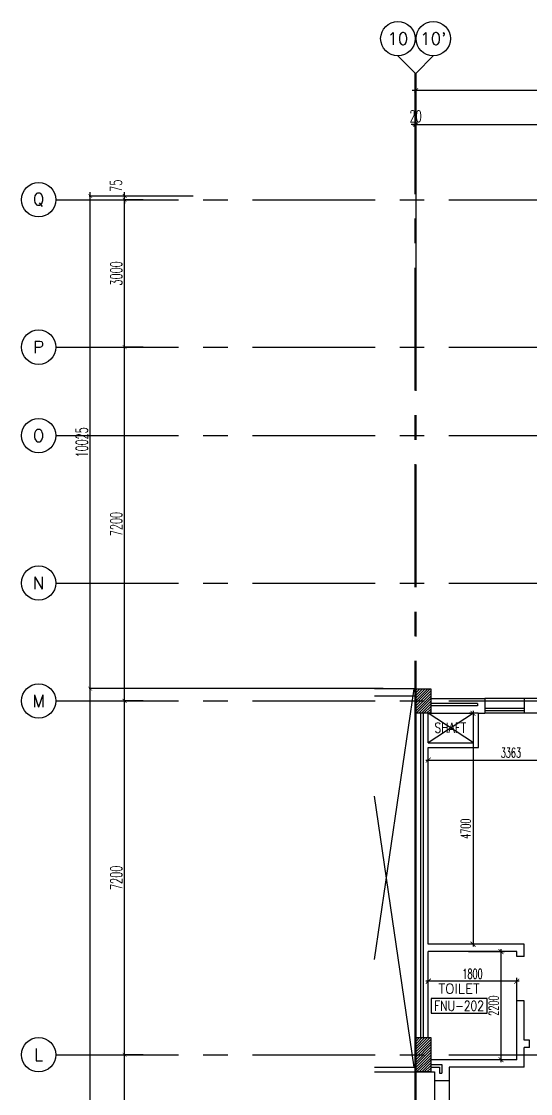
# Model space of a CAD drawing. Extents: x 88852.7 to 88945.7, y 39921.6 to 40001.1.
# Drawn here: x 88852.74 to 88863.1, y 39979.31 to 40001.13 of the extents above; entities that cross this region are included whole.
import ezdxf
from ezdxf.enums import TextEntityAlignment as Align

# ---------------------------------------------------------------- set-up
doc = ezdxf.new("R2010")
doc.units = 0
doc.header["$MEASUREMENT"] = 0
doc.header["$PDMODE"] = 34
doc.linetypes.add('CENTERX2', pattern=[4, 2.5, -0.5, 0.5, -0.5])
doc.layers.get('0').update_dxf_attribs({"color": 4, "linetype": 'CONTINUOUS'})
doc.layers.get('DEFPOINTS').update_dxf_attribs({"linetype": 'CONTINUOUS'})
for name, color, linetype in [('AX', 6, 'CONTINUOUS'), ('AX-CR', 2, 'CONTINUOUS'), ('AX-DIM', 4, 'CONTINUOUS'), ('AX-TXT', 2, 'CONTINUOUS'), ('AXES', 11, 'CENTERX2'), ('COL', 2, 'CONTINUOUS'), ('DIM', 4, 'CONTINUOUS'), ('EJ', 11, 'CONTINUOUS'), ('HAT', 11, 'CONTINUOUS'), ('INSUL', 4, 'CONTINUOUS'), ('RM-BOX', 11, 'CONTINUOUS'), ('RM-NAME', 11, 'CONTINUOUS'), ('RM-NO', 11, 'CONTINUOUS'), ('ROOF', 7, 'CONTINUOUS'), ('SHAFT', 4, 'CONTINUOUS'), ('WALL', 2, 'CONTINUOUS'), ('WIN', 3, 'CONTINUOUS')]:
    doc.layers.add(name, color=color, linetype=linetype)
doc.styles.add('ROMANS', font='ROMANS.shx', dxfattribs={"width": 0.6})
doc.dimstyles.new('DIM-OUT', dxfattribs={"dimscale": 0, "dimtxt": 0.24, "dimasz": 0.08, "dimexe": 0.02, "dimexo": 0.02, "dimgap": 0.05, "dimtad": 1, "dimdec": 0, "dimlfac": 1000, "dimzin": 0, "dimtxsty": 'ROMANS', "dimblk1": 'ARCHTICK', "dimblk2": 'ARCHTICK', "dimsah": 1, "dimcen": 0.01, "dimdle": 0.08, "dimclrd": 4, "dimclre": 4, "dimclrt": 2, "dimazin": 3, "dimtp": 2, "dimtm": 2, "dimtfac": 0.114286, "dimtdec": 0, "dimtix": 1, "dimtmove": 0, "dimatfit": 3, "dimtolj": 1, "dimtzin": 0})
doc.dimstyles.new('STANDARD_IN', dxfattribs={"dimtxt": 0.2, "dimasz": 0.1, "dimexe": 0.07, "dimexo": 0.07, "dimgap": 0.05, "dimtad": 1, "dimdec": 0, "dimlfac": 1000, "dimzin": 0, "dimtxsty": 'ROMANS', "dimblk": 'ARCHTICK', "dimcen": 0.05, "dimdle": 0.05, "dimclrd": 4, "dimclre": 4, "dimclrt": 2, "dimazin": 3, "dimtfac": 1, "dimtdec": 0, "dimtmove": 0, "dimatfit": 3, "dimtolj": 1, "dimtzin": 0})

# ---------------------------------------------------------------- blocks, each defined once
blk = doc.blocks.new('_ARCHTICK')
at = {"color": 0, "linetype": 'BYBLOCK', "const_width": 0.15}
blk.add_lwpolyline([(-0.5, -0.5), (0.5, 0.5)], dxfattribs=at)
blk = doc.blocks.new('*D379')
at = {"layer": 'AX-DIM', "color": 4}
for p, q in [((88860.69, 39999.728), (88935.54, 39999.728)), ((88860.77, 39995.09), (88860.77, 39999.748)), ((88935.46, 39987.57), (88935.46, 39999.748))]:
    blk.add_line(p, q, dxfattribs=at)
at = {"layer": 'DEFPOINTS', "color": 0}
for p in [(88935.46, 39999.728), (88860.77, 39995.07), (88935.46, 39987.55)]:
    blk.add_point(p, dxfattribs=at)
at = {"layer": 'AX-DIM', "color": 4, "xscale": 0.08, "yscale": 0.08, "zscale": 0.08, "rotation": 180}
blk.add_blockref('_ARCHTICK', (88860.77, 39999.728), dxfattribs=at)
at = {"layer": 'AX-DIM', "color": 4, "xscale": 0.08, "yscale": 0.08, "zscale": 0.08}
blk.add_blockref('_ARCHTICK', (88935.46, 39999.728), dxfattribs=at)
at = {"layer": 'AX-DIM', "color": 2, "insert": (88898.115, 39999.898), "char_height": 0.24, "attachment_point": 5, "style": 'ROMANS'}
blk.add_mtext('\\A1;74690', dxfattribs=at)
blk = doc.blocks.new('*D96')
at = {"layer": 'AX-DIM', "color": 4}
for p, q in [((88860.75, 39999.028), (88860.67, 39999.028)), ((88860.75, 39998.648), (88860.75, 39999.048)), ((88860.75, 39999.028), (88860.77, 39999.028)), ((88860.77, 39998.648), (88860.77, 39999.048)), ((88860.77, 39999.028), (88860.85, 39999.028))]:
    blk.add_line(p, q, dxfattribs=at)
at = {"layer": 'DEFPOINTS', "color": 0}
for p in [(88860.77, 39999.028), (88860.75, 39998.628), (88860.77, 39998.628)]:
    blk.add_point(p, dxfattribs=at)
at = {"layer": 'AX-DIM', "color": 4, "xscale": 0.08, "yscale": 0.08, "zscale": 0.08}
blk.add_blockref('_ARCHTICK', (88860.75, 39999.028), dxfattribs=at)
at = {"layer": 'AX-DIM', "color": 4, "xscale": 0.08, "yscale": 0.08, "zscale": 0.08, "rotation": 180}
blk.add_blockref('_ARCHTICK', (88860.77, 39999.028), dxfattribs=at)
at = {"layer": 'AX-DIM', "color": 2, "insert": (88860.76, 39999.198), "char_height": 0.24, "attachment_point": 5, "style": 'ROMANS'}
blk.add_mtext('\\A1;20', dxfattribs=at)
blk = doc.blocks.new('*D95')
at = {"layer": 'AX-DIM', "color": 4}
for p, q in [((88860.69, 39999.028), (88868.05, 39999.028)), ((88860.77, 39998.648), (88860.77, 39999.048)), ((88867.97, 39998.648), (88867.97, 39999.048))]:
    blk.add_line(p, q, dxfattribs=at)
at = {"layer": 'DEFPOINTS', "color": 0}
for p in [(88867.97, 39999.028), (88860.77, 39998.628), (88867.97, 39998.628)]:
    blk.add_point(p, dxfattribs=at)
at = {"layer": 'AX-DIM', "color": 4, "xscale": 0.08, "yscale": 0.08, "zscale": 0.08, "rotation": 180}
blk.add_blockref('_ARCHTICK', (88860.77, 39999.028), dxfattribs=at)
at = {"layer": 'AX-DIM', "color": 4, "xscale": 0.08, "yscale": 0.08, "zscale": 0.08}
blk.add_blockref('_ARCHTICK', (88867.97, 39999.028), dxfattribs=at)
at = {"layer": 'AX-DIM', "color": 2, "insert": (88864.37, 39999.198), "char_height": 0.24, "attachment_point": 5, "style": 'ROMANS'}
blk.add_mtext('\\A1;7200', dxfattribs=at)
blk = doc.blocks.new('*D282')
at = {"layer": 'DEFPOINTS', "color": 0, "linetype": 'CONTINUOUS'}
for p in [(88861.02, 39986.079), (88864.383, 39986.096), (88864.383, 39986.079)]:
    blk.add_point(p, dxfattribs=at)
at = {"layer": 'DIM', "color": 4, "linetype": 'CONTINUOUS'}
for p, q in [((88860.97, 39986.096), (88864.433, 39986.096)), ((88861.02, 39986.149), (88861.02, 39986.166)), ((88864.383, 39986.149), (88864.383, 39986.166))]:
    blk.add_line(p, q, dxfattribs=at)
at = {"layer": 'DIM', "color": 4, "linetype": 'CONTINUOUS', "xscale": 0.1, "yscale": 0.1, "zscale": 0.1, "rotation": 180}
blk.add_blockref('_ARCHTICK', (88861.02, 39986.096), dxfattribs=at)
at = {"layer": 'DIM', "color": 4, "linetype": 'CONTINUOUS', "xscale": 0.1, "yscale": 0.1, "zscale": 0.1}
blk.add_blockref('_ARCHTICK', (88864.383, 39986.096), dxfattribs=at)
at = {"layer": 'DIM', "color": 2, "linetype": 'CONTINUOUS', "insert": (88862.702, 39986.246), "char_height": 0.2, "attachment_point": 5, "style": 'ROMANS'}
blk.add_mtext('\\A1;3363', dxfattribs=at)
blk = doc.blocks.new('*D281')
at = {"layer": 'DEFPOINTS', "color": 0, "linetype": 'CONTINUOUS'}
for p in [(88861.02, 39981.597), (88861.02, 39981.325), (88862.82, 39981.011)]:
    blk.add_point(p, dxfattribs=at)
at = {"layer": 'DIM', "color": 4, "linetype": 'CONTINUOUS'}
for p, q in [((88862.87, 39981.597), (88860.97, 39981.597)), ((88861.02, 39981.395), (88861.02, 39981.667)), ((88862.82, 39981.081), (88862.82, 39981.667))]:
    blk.add_line(p, q, dxfattribs=at)
at = {"layer": 'DIM', "color": 4, "linetype": 'CONTINUOUS', "xscale": 0.1, "yscale": 0.1, "zscale": 0.1, "rotation": 180}
blk.add_blockref('_ARCHTICK', (88861.02, 39981.597), dxfattribs=at)
at = {"layer": 'DIM', "color": 4, "linetype": 'CONTINUOUS', "xscale": 0.1, "yscale": 0.1, "zscale": 0.1}
blk.add_blockref('_ARCHTICK', (88862.82, 39981.597), dxfattribs=at)
at = {"layer": 'DIM', "color": 2, "linetype": 'CONTINUOUS', "insert": (88861.92, 39981.747), "char_height": 0.2, "attachment_point": 5, "style": 'ROMANS'}
blk.add_mtext('\\A1;1800', dxfattribs=at)
blk = doc.blocks.new('*D406')
at = {"layer": 'DEFPOINTS', "color": 0, "linetype": 'CONTINUOUS'}
for p in [(88861.771, 39982.2), (88862.089, 39980), (88862.499, 39980)]:
    blk.add_point(p, dxfattribs=at)
at = {"layer": 'DIM', "color": 4, "linetype": 'CONTINUOUS'}
for p, q in [((88861.841, 39982.2), (88862.569, 39982.2)), ((88862.499, 39982.25), (88862.499, 39979.95)), ((88862.159, 39980), (88862.569, 39980))]:
    blk.add_line(p, q, dxfattribs=at)
at = {"layer": 'DIM', "color": 4, "linetype": 'CONTINUOUS', "xscale": 0.1, "yscale": 0.1, "zscale": 0.1}
for p, rotation in [((88862.499, 39982.2), 90), ((88862.499, 39980), 270)]:
    blk.add_blockref('_ARCHTICK', p, dxfattribs=dict(at, rotation=rotation))
at = {"layer": 'DIM', "color": 2, "linetype": 'CONTINUOUS', "insert": (88862.349, 39981.1), "char_height": 0.2, "attachment_point": 5, "rotation": 90, "style": 'ROMANS'}
blk.add_mtext('\\A1;2200', dxfattribs=at)
blk = doc.blocks.new('*D280')
at = {"layer": 'DEFPOINTS', "color": 0, "linetype": 'CONTINUOUS'}
for p in [(88862.105, 39987.05), (88861.93, 39982.35), (88862.105, 39982.35)]:
    blk.add_point(p, dxfattribs=at)
at = {"layer": 'DIM', "color": 4, "linetype": 'CONTINUOUS'}
for p, q in [((88862.035, 39987.05), (88861.86, 39987.05)), ((88861.93, 39987.1), (88861.93, 39982.3)), ((88862.035, 39982.35), (88861.86, 39982.35))]:
    blk.add_line(p, q, dxfattribs=at)
at = {"layer": 'DIM', "color": 4, "linetype": 'CONTINUOUS', "xscale": 0.1, "yscale": 0.1, "zscale": 0.1}
for p, rotation in [((88861.93, 39987.05), 90), ((88861.93, 39982.35), 270)]:
    blk.add_blockref('_ARCHTICK', p, dxfattribs=dict(at, rotation=rotation))
at = {"layer": 'DIM', "color": 2, "linetype": 'CONTINUOUS', "insert": (88861.78, 39984.7), "char_height": 0.2, "attachment_point": 5, "rotation": 90, "style": 'ROMANS'}
blk.add_mtext('\\A1;4700', dxfattribs=at)
blk = doc.blocks.new('C-300')
at = {"layer": 'HAT', "linetype": 'BYBLOCK', "ltscale": 0.3}
h = blk.add_hatch(dxfattribs=at)
h.set_pattern_fill('ANSI31', color=8, scale=300, style=0)
h.set_pattern_definition([(45, (-258496.182, -82361.005), (-26.5165043, 26.5165043), [])])
h.paths.add_polyline_path([(300, 500), (0, 500), (0, 250), (300, 250)])
h.paths.add_polyline_path([(300, 250), (0, 250), (0, 0), (300, 0)])
at = {"layer": 'COL'}
blk.add_lwpolyline([(0, 500), (300, 500), (300, 0), (0, 0)], close=True, dxfattribs=at)
blk = doc.blocks.new('C11')
at = {"layer": 'HAT'}
h = blk.add_hatch(dxfattribs=at)
h.set_pattern_fill('ANSI31', color=256, scale=300, style=0)
h.set_pattern_definition([(45, (-248556.182, -75061.005), (-26.5165043, 26.5165043), [])])
h.paths.add_polyline_path([(300, 700), (0, 700), (0, 350), (300, 350)])
h.paths.add_polyline_path([(300, 350), (0, 350), (0, 0), (300, 0)])
at = {"layer": 'COL'}
blk.add_lwpolyline([(300, 700), (300, 0), (0, 0), (0, 700)], close=True, dxfattribs=at)
blk = doc.blocks.new('AXU')
at = {"layer": 'AX-CR'}
blk.add_circle((0, 350), 350, dxfattribs=at)
blk = doc.blocks.new('RM1')
at = {"layer": 'RM-BOX'}
blk.add_lwpolyline([(570, -200), (-570, -200), (-570, -500), (570, -500)], close=True, dxfattribs=at)
at = {"layer": 'RM-NAME', "style": 'ROMANS'}
blk.add_attdef('ROOMNAME1', text='', height=200, dxfattribs=at).set_placement((0, 324), align=Align.MIDDLE)
blk = doc.blocks.new('*D398')
at = {"layer": 'AX-DIM', "color": 4}
for p, q in [((88854.839, 39987.22), (88854.839, 39994.58)), ((88855.219, 39994.5), (88854.819, 39994.5)), ((88855.219, 39987.3), (88854.819, 39987.3))]:
    blk.add_line(p, q, dxfattribs=at)
at = {"layer": 'DEFPOINTS', "color": 0}
for p in [(88854.839, 39994.5), (88855.239, 39994.5), (88855.239, 39987.3)]:
    blk.add_point(p, dxfattribs=at)
at = {"layer": 'AX-DIM', "color": 4, "xscale": 0.08, "yscale": 0.08, "zscale": 0.08}
for p, rotation in [((88854.839, 39994.5), 90), ((88854.839, 39987.3), 270)]:
    blk.add_blockref('_ARCHTICK', p, dxfattribs=dict(at, rotation=rotation))
at = {"layer": 'AX-DIM', "color": 2, "insert": (88854.669, 39990.9), "char_height": 0.24, "attachment_point": 5, "rotation": 90, "style": 'ROMANS'}
blk.add_mtext('\\A1;7200', dxfattribs=at)
blk = doc.blocks.new('*D397')
at = {"layer": 'AX-DIM', "color": 4}
for p, q in [((88855.219, 39997.5), (88854.819, 39997.5)), ((88854.839, 39994.42), (88854.839, 39997.58)), ((88855.219, 39994.5), (88854.819, 39994.5))]:
    blk.add_line(p, q, dxfattribs=at)
at = {"layer": 'DEFPOINTS', "color": 0}
for p in [(88854.839, 39997.5), (88855.239, 39997.5), (88855.239, 39994.5)]:
    blk.add_point(p, dxfattribs=at)
at = {"layer": 'AX-DIM', "color": 4, "xscale": 0.08, "yscale": 0.08, "zscale": 0.08}
for p, rotation in [((88854.839, 39997.5), 90), ((88854.839, 39994.5), 270)]:
    blk.add_blockref('_ARCHTICK', p, dxfattribs=dict(at, rotation=rotation))
at = {"layer": 'AX-DIM', "color": 2, "insert": (88854.669, 39996), "char_height": 0.24, "attachment_point": 5, "rotation": 90, "style": 'ROMANS'}
blk.add_mtext('\\A1;3000', dxfattribs=at)
blk = doc.blocks.new('*D396')
at = {"layer": 'AX-DIM', "color": 4}
for p, q in [((88854.839, 39997.575), (88854.839, 39997.655)), ((88855.219, 39997.575), (88854.819, 39997.575)), ((88855.219, 39997.5), (88854.819, 39997.5)), ((88854.839, 39997.5), (88854.839, 39997.575)), ((88854.839, 39997.5), (88854.839, 39997.42))]:
    blk.add_line(p, q, dxfattribs=at)
at = {"layer": 'DEFPOINTS', "color": 0}
for p in [(88854.839, 39997.575), (88855.239, 39997.575), (88855.239, 39997.5)]:
    blk.add_point(p, dxfattribs=at)
at = {"layer": 'AX-DIM', "color": 4, "xscale": 0.08, "yscale": 0.08, "zscale": 0.08}
for p, rotation in [((88854.839, 39997.575), 270), ((88854.839, 39997.5), 90)]:
    blk.add_blockref('_ARCHTICK', p, dxfattribs=dict(at, rotation=rotation))
at = {"layer": 'AX-DIM', "color": 2, "insert": (88854.664, 39997.784), "char_height": 0.24, "attachment_point": 5, "rotation": 90, "style": 'ROMANS'}
blk.add_mtext('\\A1;75', dxfattribs=at)
blk = doc.blocks.new('*D395')
at = {"layer": 'AX-DIM', "color": 4}
for p, q in [((88854.839, 39972.82), (88854.839, 39980.18)), ((88855.219, 39980.1), (88854.819, 39980.1)), ((88855.219, 39972.9), (88854.819, 39972.9))]:
    blk.add_line(p, q, dxfattribs=at)
at = {"layer": 'DEFPOINTS', "color": 0}
for p in [(88854.839, 39980.1), (88855.239, 39980.1), (88855.239, 39972.9)]:
    blk.add_point(p, dxfattribs=at)
at = {"layer": 'AX-DIM', "color": 4, "xscale": 0.08, "yscale": 0.08, "zscale": 0.08}
for p, rotation in [((88854.839, 39980.1), 90), ((88854.839, 39972.9), 270)]:
    blk.add_blockref('_ARCHTICK', p, dxfattribs=dict(at, rotation=rotation))
at = {"layer": 'AX-DIM', "color": 2, "insert": (88854.669, 39976.5), "char_height": 0.24, "attachment_point": 5, "rotation": 90, "style": 'ROMANS'}
blk.add_mtext('\\A1;7200', dxfattribs=at)
blk = doc.blocks.new('*D392')
at = {"layer": 'AX-DIM', "color": 4}
for p, q in [((88854.839, 39980.02), (88854.839, 39987.38)), ((88855.219, 39987.3), (88854.819, 39987.3)), ((88855.219, 39980.1), (88854.819, 39980.1))]:
    blk.add_line(p, q, dxfattribs=at)
at = {"layer": 'DEFPOINTS', "color": 0}
for p in [(88854.839, 39987.3), (88855.239, 39987.3), (88855.239, 39980.1)]:
    blk.add_point(p, dxfattribs=at)
at = {"layer": 'AX-DIM', "color": 4, "xscale": 0.08, "yscale": 0.08, "zscale": 0.08}
for p, rotation in [((88854.839, 39987.3), 90), ((88854.839, 39980.1), 270)]:
    blk.add_blockref('_ARCHTICK', p, dxfattribs=dict(at, rotation=rotation))
at = {"layer": 'AX-DIM', "color": 2, "insert": (88854.669, 39983.7), "char_height": 0.24, "attachment_point": 5, "rotation": 90, "style": 'ROMANS'}
blk.add_mtext('\\A1;7200', dxfattribs=at)
blk = doc.blocks.new('AXL')
at = {"layer": 'AX-CR'}
blk.add_circle((-350, 0), 350, dxfattribs=at)
blk = doc.blocks.new('*D382')
at = {"layer": 'AX-DIM', "color": 4}
for p, q in [((88854.139, 39928.15), (88854.139, 39987.63)), ((88860.101, 39987.55), (88854.119, 39987.55)), ((88861.001, 39928.23), (88854.119, 39928.23))]:
    blk.add_line(p, q, dxfattribs=at)
at = {"layer": 'DEFPOINTS', "color": 0}
for p in [(88854.139, 39987.55), (88860.121, 39987.55), (88861.021, 39928.23)]:
    blk.add_point(p, dxfattribs=at)
at = {"layer": 'AX-DIM', "color": 4, "xscale": 0.08, "yscale": 0.08, "zscale": 0.08}
for p, rotation in [((88854.139, 39987.55), 90), ((88854.139, 39928.23), 270)]:
    blk.add_blockref('_ARCHTICK', p, dxfattribs=dict(at, rotation=rotation))
at = {"layer": 'AX-DIM', "color": 2, "insert": (88853.969, 39957.89), "char_height": 0.24, "attachment_point": 5, "rotation": 90, "style": 'ROMANS'}
blk.add_mtext('\\A1;59320', dxfattribs=at)
blk = doc.blocks.new('*D381')
at = {"layer": 'AX-DIM', "color": 4}
for p, q in [((88854.139, 39987.47), (88854.139, 39997.655)), ((88856.236, 39997.575), (88854.119, 39997.575)), ((88854.819, 39987.55), (88854.119, 39987.55))]:
    blk.add_line(p, q, dxfattribs=at)
at = {"layer": 'DEFPOINTS', "color": 0}
for p in [(88854.139, 39997.575), (88856.256, 39997.575), (88854.839, 39987.55)]:
    blk.add_point(p, dxfattribs=at)
at = {"layer": 'AX-DIM', "color": 4, "xscale": 0.08, "yscale": 0.08, "zscale": 0.08}
for p, rotation in [((88854.139, 39997.575), 90), ((88854.139, 39987.55), 270)]:
    blk.add_blockref('_ARCHTICK', p, dxfattribs=dict(at, rotation=rotation))
at = {"layer": 'AX-DIM', "color": 2, "insert": (88853.969, 39992.562), "char_height": 0.24, "attachment_point": 5, "rotation": 90, "style": 'ROMANS'}
blk.add_mtext('\\A1;10025', dxfattribs=at)

msp = doc.modelspace()

# ---------------------------------------------------------------- linework, layer by layer
at = {"layer": 'AXES'}
for p, q in [((88860.7503, 40000.0779), (88860.4003, 40000.4279)), ((88860.7703, 40000.0779), (88861.1203, 40000.4279)), ((88860.7503, 39921.6153), (88860.7503, 40000.0779)), ((88860.7703, 39921.6132), (88860.7703, 40000.0759)), ((88853.4386, 39997.4996), (88876.9703, 39997.4996)), ((88853.4386, 39994.4996), (88876.9703, 39994.4996)), ((88853.4386, 39992.6996), (88876.9703, 39992.6996)), ((88853.4386, 39989.6996), (88876.9703, 39989.6996)), ((88853.4386, 39987.2996), (88876.9703, 39987.2996)), ((88853.4386, 39980.0996), (88876.9703, 39980.0996))]:
    msp.add_line(p, q, dxfattribs=at)
at = {"layer": 'EJ'}
for p, q in [((88860.7503, 39977.5996), (88860.7503, 39979.7496)), ((88860.7703, 39977.5996), (88860.7703, 39979.7496))]:
    msp.add_line(p, q, dxfattribs=at)
at = {"layer": 'INSUL'}
for p, q in [((88862.0203, 39987.2496), (88861.0703, 39987.2496)), ((88862.0203, 39987.1996), (88861.0703, 39987.1996)), ((88862.0203, 39987.2496), (88862.0203, 39987.1996)), ((88860.8703, 39980.4496), (88860.8703, 39987.0496)), ((88860.9203, 39980.4496), (88860.9203, 39987.0496)), ((88861.0703, 39979.8996), (88861.2953, 39979.8996)), ((88861.0703, 39979.8496), (88861.2453, 39979.8496)), ((88861.2453, 39979.8496), (88861.2453, 39979.7246)), ((88861.2953, 39979.8996), (88861.2953, 39979.7246)), ((88861.2453, 39979.7246), (88861.2953, 39979.7246))]:
    msp.add_line(p, q, dxfattribs=at)
at = {"layer": 'ROOF'}
for p, q in [((88860.7303, 39987.5496), (88859.9253, 39987.5496)), ((88860.7311, 39987.3996), (88859.9253, 39987.3996)), ((88860.7503, 39979.7496), (88860.7503, 39987.3496)), ((88859.9253, 39979.8496), (88860.7503, 39979.8496)), ((88859.9253, 39979.7496), (88860.7503, 39979.7496))]:
    msp.add_line(p, q, dxfattribs=at)
at = {"layer": 'SHAFT'}
for p, q in [((88859.9253, 39982.0405), (88860.7301, 39987.5496)), ((88860.7303, 39979.8496), (88859.9253, 39985.3589))]:
    msp.add_line(p, q, dxfattribs=at)
at = {"layer": 'SHAFT', "linetype": 'BYBLOCK'}
for p, q in [((88861.9403, 39986.4496), (88861.0203, 39987.0496)), ((88861.9403, 39987.0496), (88861.0203, 39986.4496))]:
    msp.add_line(p, q, dxfattribs=at)
at = {"layer": 'WALL'}
for p, q in [((88861.0703, 39987.3496), (88862.1703, 39987.3496)), ((88862.1703, 39987.3496), (88862.1703, 39987.0496)), ((88862.9703, 39987.3496), (88862.9703, 39987.0496)), ((88865.8203, 39987.3496), (88862.9703, 39987.3496)), ((88860.7703, 39980.4496), (88860.7703, 39987.0496)), ((88861.0203, 39986.4496), (88861.0203, 39987.0496)), ((88861.0703, 39987.0496), (88861.9403, 39987.0496)), ((88861.9403, 39986.4496), (88861.9403, 39987.0496)), ((88862.0403, 39987.0496), (88862.1703, 39987.0496)), ((88862.0403, 39986.3496), (88862.0403, 39987.0496)), ((88864.3828, 39987.0496), (88862.9703, 39987.0496)), ((88861.0203, 39986.4496), (88861.9403, 39986.4496)), ((88861.0203, 39986.3496), (88862.0403, 39986.3496)), ((88861.0203, 39982.3496), (88861.0203, 39986.3496)), ((88862.9703, 39982.3496), (88861.0203, 39982.3496)), ((88861.9703, 39982.1996), (88861.0203, 39982.1996)), ((88862.8203, 39982.1996), (88861.0203, 39982.1996)), ((88861.0203, 39980.4496), (88861.0203, 39982.1996)), ((88862.8203, 39982.0996), (88862.8203, 39982.1996)), ((88862.8203, 39982.0996), (88862.8203, 39982.1996)), ((88862.9703, 39982.0996), (88862.9703, 39982.3496)), ((88862.9703, 39982.0996), (88862.8203, 39982.0996)), ((88862.9703, 39981.1996), (88862.8203, 39981.1996)), ((88862.8203, 39979.9996), (88862.8203, 39981.1996)), ((88862.9703, 39980.3996), (88862.9703, 39981.1996)), ((88863.0823, 39980.3996), (88862.9703, 39980.3996)), ((88863.0823, 39980.2496), (88863.0823, 39980.3996)), ((88863.0823, 39980.2496), (88862.9703, 39980.2496)), ((88862.9703, 39979.8496), (88862.9703, 39980.2496)), ((88861.9703, 39979.9996), (88861.0703, 39979.9996)), ((88861.9703, 39979.9996), (88861.0703, 39979.9996)), ((88862.8203, 39979.9996), (88861.0703, 39979.9996)), ((88860.7703, 39979.7496), (88861.1453, 39979.7496)), ((88861.1453, 39979.7496), (88861.1453, 39979.5746)), ((88861.4453, 39979.8496), (88861.4453, 39979.5746)), ((88861.9703, 39979.8496), (88861.4453, 39979.8496)), ((88861.9703, 39979.8496), (88861.4453, 39979.8496)), ((88862.9703, 39979.8496), (88861.4453, 39979.8496)), ((88861.1453, 39979.5746), (88861.4453, 39979.5746)), ((88861.1453, 39979.5746), (88861.1453, 39977.5996)), ((88861.4453, 39979.5746), (88861.4453, 39977.4496))]:
    msp.add_line(p, q, dxfattribs=at)
at = {"layer": 'WIN'}
for p, q in [((88862.9703, 39987.3496), (88862.1703, 39987.3496)), ((88862.9703, 39987.1496), (88862.1703, 39987.1496)), ((88862.9703, 39987.0996), (88862.1703, 39987.0996)), ((88862.9703, 39987.0496), (88862.1703, 39987.0496))]:
    msp.add_line(p, q, dxfattribs=at)
at = {"layer": 'WIN', "color": 1}
msp.add_line((88861.0703, 39979.8996), (88861.0703, 39979.8496), dxfattribs=at)

# ---------------------------------------------------------------- block references
at = {"layer": 'AX'}
ref = msp.add_blockref('AXU', (88860.4003, 40000.4279), dxfattribs=dict(at, xscale=0.001, yscale=0.001, zscale=0.001))
ref.add_attrib('AX', '10', dxfattribs={"layer": 'AX-TXT', "height": 0.25, "style": 'ROMANS'}).set_placement((88860.4003, 40000.7779), align=Align.MIDDLE)
ref = msp.add_blockref('AXU', (88861.1203, 40000.4279), dxfattribs=dict(at, xscale=0.001, yscale=0.001, zscale=0.001))
ref.add_attrib('AX', "10'", dxfattribs={"layer": 'AX-TXT', "height": 0.25, "style": 'ROMANS'}).set_placement((88861.1203, 40000.7779), align=Align.MIDDLE)
ref = msp.add_blockref('AXL', (88853.4386, 39997.4996), dxfattribs=dict(at, xscale=0.001, yscale=0.001, zscale=0.001))
ref.add_attrib('AX', 'Q', dxfattribs={"layer": 'AX-TXT', "height": 0.25, "style": 'ROMANS'}).set_placement((88853.0886, 39997.4996), align=Align.MIDDLE)
ref = msp.add_blockref('AXL', (88853.4386, 39994.4996), dxfattribs=dict(at, xscale=0.001, yscale=0.001, zscale=0.001))
ref.add_attrib('AX', 'P', dxfattribs={"layer": 'AX-TXT', "height": 0.25, "style": 'ROMANS'}).set_placement((88853.0886, 39994.4996), align=Align.MIDDLE)
ref = msp.add_blockref('AXL', (88853.4386, 39992.6996), dxfattribs=dict(at, xscale=0.001, yscale=0.001, zscale=0.001))
ref.add_attrib('AX', 'O', dxfattribs={"layer": 'AX-TXT', "height": 0.25, "style": 'ROMANS'}).set_placement((88853.0886, 39992.6996), align=Align.MIDDLE)
ref = msp.add_blockref('AXL', (88853.4386, 39989.6996), dxfattribs=dict(at, xscale=0.001, yscale=0.001, zscale=0.001))
ref.add_attrib('AX', 'N', dxfattribs={"layer": 'AX-TXT', "height": 0.25, "style": 'ROMANS'}).set_placement((88853.0886, 39989.6996), align=Align.MIDDLE)
ref = msp.add_blockref('AXL', (88853.4386, 39987.2996), dxfattribs=dict(at, xscale=0.001, yscale=0.001, zscale=0.001))
ref.add_attrib('AX', 'M', dxfattribs={"layer": 'AX-TXT', "height": 0.25, "style": 'ROMANS'}).set_placement((88853.0886, 39987.2996), align=Align.MIDDLE)
ref = msp.add_blockref('AXL', (88853.4386, 39980.0996), dxfattribs=dict(at, xscale=0.001, yscale=0.001, zscale=0.001))
ref.add_attrib('AX', 'L', dxfattribs={"layer": 'AX-TXT', "height": 0.25, "style": 'ROMANS'}).set_placement((88853.0886, 39980.0996), align=Align.MIDDLE)
at = {"layer": 'COL', "color": 62, "linetype": 'CONTINUOUS', "xscale": 0.001, "yscale": 0.001, "zscale": 0.001}
msp.add_blockref('C-300', (88860.7703, 39987.0496), dxfattribs=at)
at = {"layer": 'COL', "xscale": 0.001, "yscale": 0.001, "zscale": 0.001}
msp.add_blockref('C11', (88860.7703, 39979.7496), dxfattribs=at)
at = {"layer": 'RM-NO'}
ref = msp.add_blockref('RM1', (88861.6465, 39981.4457), dxfattribs=dict(at, xscale=0.001, yscale=0.001, zscale=0.001))
ref.add_attrib('ROOMNO', 'FNU-202', dxfattribs={"height": 0.2, "style": 'ROMANS', "width": 0.8}).set_placement((88861.6465, 39981.0957), align=Align.MIDDLE)
ref.add_attrib('ROOMNAME2', 'TOILET', dxfattribs={"layer": 'RM-NAME', "height": 0.2, "style": 'ROMANS'}).set_placement((88861.6465, 39981.4457), align=Align.MIDDLE)

# ---------------------------------------------------------------- texts
at = {"layer": 'RM-NAME', "style": 'ROMANS', "width": 0.8}
msp.add_text('SHAFT', height=0.2, dxfattribs=at).set_placement((88861.4685, 39986.7543), align=Align.MIDDLE)

# ---------------------------------------------------------------- dimensions: what is measured, and where the dimension line sits
at = {"layer": 'AX-DIM'}
for base, p1, p2, picture, middle in [((88935.4603, 39999.7279), (88860.7703, 39995.0699), (88935.4603, 39987.5496), '*D379', (88898.1153, 39999.8979)), ((88860.7703, 39999.0279), (88860.7503, 39998.6279), (88860.7703, 39998.6279), '*D96', (88860.7603, 39999.1979)), ((88867.9703, 39999.0279), (88860.7703, 39998.6279), (88867.9703, 39998.6279), '*D95', (88864.3703, 39999.1979))]:
    dim = msp.add_linear_dim(base=base, p1=p1, p2=p2, dimstyle='DIM-OUT', override={"dimscale": 1}, dxfattribs=at)
    dim.commit()
    dim.dimension.update_dxf_attribs({"geometry": picture, "text_midpoint": middle})
dim = msp.add_linear_dim(base=(88854.8386, 39997.5746), p1=(88855.2386, 39997.4996), p2=(88855.2386, 39997.5746), angle=90, dimstyle='DIM-OUT', override={"dimscale": 1}, dxfattribs=at)
dim.commit()
dim.dimension.update_dxf_attribs({"geometry": '*D396', "text_midpoint": (88854.6636, 39997.7844), "dimtype": 160})
for base, p1, p2, picture, middle in [((88854.1386, 39997.5746), (88854.8386, 39987.5496), (88856.2559, 39997.5746), '*D381', (88853.9686, 39992.5621)), ((88854.8386, 39997.4996), (88855.2386, 39994.4996), (88855.2386, 39997.4996), '*D397', (88854.6686, 39995.9996)), ((88854.8386, 39994.4996), (88855.2386, 39987.2996), (88855.2386, 39994.4996), '*D398', (88854.6686, 39990.8996)), ((88854.8386, 39987.2996), (88855.2386, 39980.0996), (88855.2386, 39987.2996), '*D392', (88854.6686, 39983.6996)), ((88854.8386, 39980.0996), (88855.2386, 39972.8996), (88855.2386, 39980.0996), '*D395', (88854.6686, 39976.4996))]:
    dim = msp.add_linear_dim(base=base, p1=p1, p2=p2, angle=90, dimstyle='DIM-OUT', override={"dimscale": 1}, dxfattribs=at)
    dim.commit()
    dim.dimension.update_dxf_attribs({"geometry": picture, "text_midpoint": middle})
at = {"layer": 'AX-DIM', "color": 4}
dim = msp.add_linear_dim(base=(88854.1386, 39987.5496), p1=(88861.021, 39928.2296), p2=(88860.1206, 39987.5496), angle=90, dimstyle='DIM-OUT', override={"dimscale": 1, "dimclre": 4}, dxfattribs=at)
dim.commit()
dim.dimension.update_dxf_attribs({"geometry": '*D382', "text_midpoint": (88853.9686, 39957.8896)})
at = {"layer": 'DIM', "color": 0, "linetype": 'CONTINUOUS'}
for base, p1, p2, picture, middle in [((88861.9304, 39982.3496), (88862.1053, 39987.0496), (88862.1053, 39982.3496), '*D280', (88861.7804, 39984.6996)), ((88862.4989, 39979.9996), (88861.7709, 39982.1996), (88862.0888, 39979.9996), '*D406', (88862.3489, 39981.0996))]:
    dim = msp.add_linear_dim(base=base, p1=p1, p2=p2, angle=90, dimstyle='STANDARD_IN', dxfattribs=at)
    dim.commit()
    dim.dimension.update_dxf_attribs({"geometry": picture, "text_midpoint": middle})
for base, p1, p2, picture, middle in [((88864.3827584497, 39986.0956343158), (88861.0202584497, 39986.0785365705), (88864.3827584497, 39986.0785365705), '*D282', (88862.7015084497, 39986.2456343158)), ((88861.0203, 39981.5973), (88862.8203, 39981.0111), (88861.0203, 39981.3246), '*D281', (88861.9203, 39981.7473))]:
    dim = msp.add_linear_dim(base=base, p1=p1, p2=p2, dimstyle='STANDARD_IN', dxfattribs=at)
    dim.commit()
    dim.dimension.update_dxf_attribs({"geometry": picture, "text_midpoint": middle})

doc.saveas('drawing.dxf')
